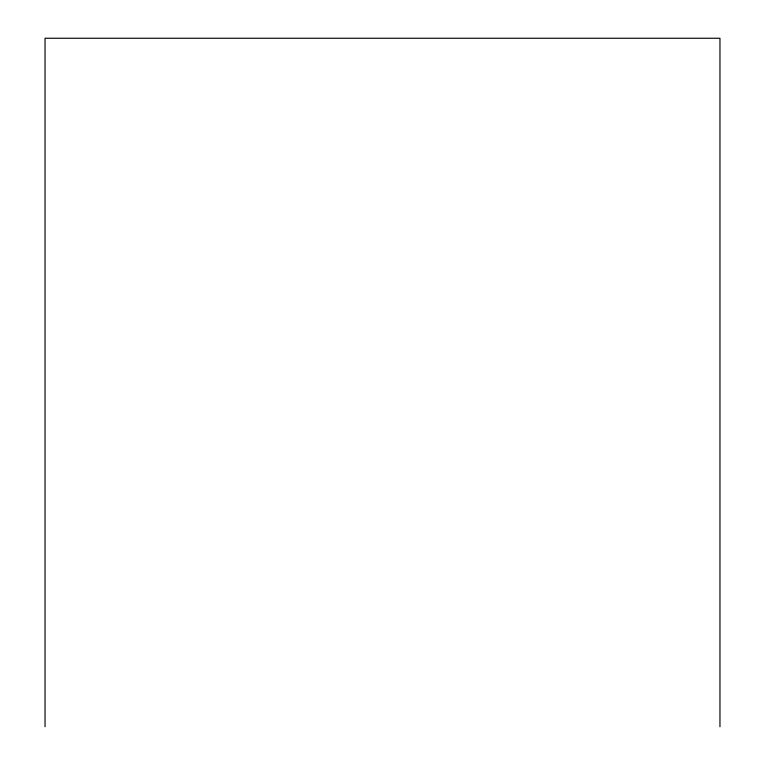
<?xml version="1.0" encoding="UTF-8"?>
<svg xmlns="http://www.w3.org/2000/svg" width="765" height="765" viewBox="0 0 765 765"><rect width="100%" height="100%" fill="white"/><g stroke="black" fill="none" stroke-linecap="round" stroke-linejoin="round"><path stroke-width="1.15" d="M719.961 726.75L719.961 38.25L45.039 38.25L45.039 726.75"/></g></svg>
